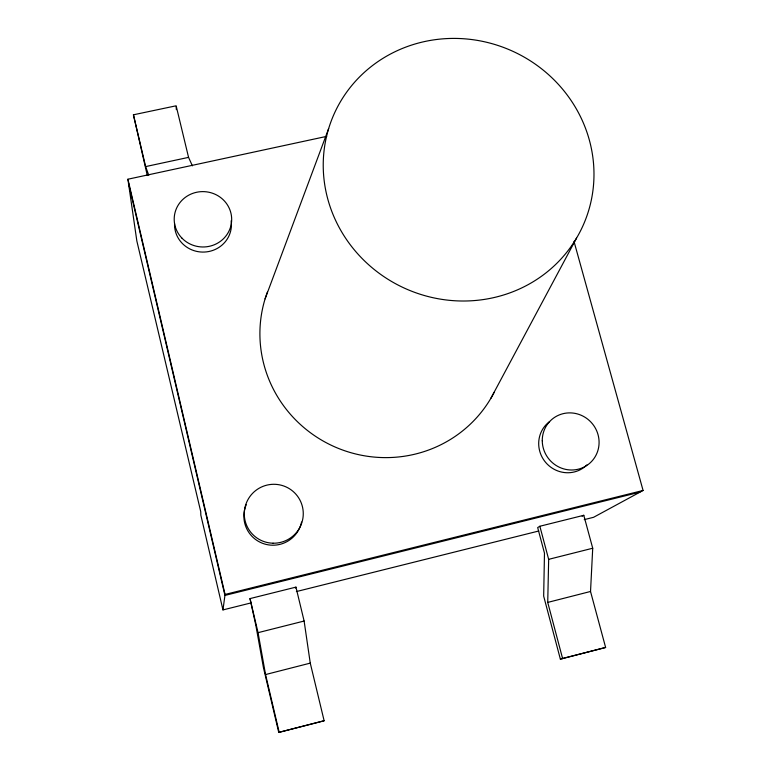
<?xml version="1.0" encoding="UTF-8"?>
<svg xmlns="http://www.w3.org/2000/svg" width="771" height="771" viewBox="0 0 771 771"><rect width="100%" height="100%" fill="white"/><g stroke="black" fill="none" stroke-linecap="round" stroke-linejoin="round"><path stroke-width="1.16" d="M562.637 658.665L547.728 602.411L548.663 559.341L539.854 526.256L583.792 515.298L592.716 548.229L590.528 591.473L605.62 647.467L560.353 659.099L543.671 596.118L544.48 553.173L537.676 527.576L539.854 526.256M250.932 602.932L222.964 609.919L225.065 594.451L127.919 179.219L326.711 136.361M250.006 598.595L255.943 625.811L263.441 667.599L278.745 732.411L324.128 720.76L310.26 663.127L304.121 621.04L295.948 587.126L250.006 598.595L258.054 632.663L265.552 674.558L279.218 732.45M265.099 298.859L328.648 128.603M490.799 398.453L576.563 238.066A136.4 130.241 24.3 0 0 457.155 38.444A136.4 130.241 24.3 0 0 342.102 232.63A136.4 130.241 24.3 0 0 576.563 238.066M295.36 588.061L295.948 587.126M582.153 516.213L583.792 515.298M574 241.41L643.081 490.462L593.564 517.302L584.235 519.635M278.745 732.411L324.128 720.76M560.353 659.099L605.62 647.467M265.552 674.558L310.26 663.127M547.728 602.411L590.528 591.473M258.054 632.663L304.121 621.04M548.663 559.341L592.716 548.229M296.382 591.569L538.784 530.997M225.065 594.451L643.081 490.462M639.997 492.129L224.939 595.414L128.478 183.055M188.558 157.371L176.145 105.791L133.422 114.802L145.642 166.594L188.558 157.371L192.393 165.832M145.642 166.594L148.764 175.248M147.309 175.528L133.422 114.802M222.964 609.919L200.836 515.124L200.739 511.665L136.833 240.918L127.919 179.219M176.193 106.745L176.337 109.617M494.192 392.294A124.189 121.317 24.3 0 1 334.672 446.823A124.189 121.317 24.3 0 1 267.344 292.199M301.577 522.044A29.221 29.105 -38.8 0 1 264.231 543.892A29.221 29.105 -38.8 0 1 246.219 504.735M586.876 464.923A28.652 27.727 49.8 0 1 545.791 462.571A28.652 27.727 49.8 0 1 549.607 421.573M231.127 220.843A28.44 27.409 2.6 0 1 204.488 252.05A28.44 27.409 2.6 0 1 174.554 223.561M273.059 543.208A29.529 29.423 -36.9 0 0 299.659 499.541A29.529 29.423 -36.9 0 0 248.59 498.509A29.529 29.423 -36.9 0 0 273.059 543.208M542.264 440.781A28.961 28.007 49.6 0 0 585.122 466.503A28.961 28.007 49.6 0 0 584.64 417.044A28.961 28.007 49.6 0 0 542.264 440.781M181.995 238.191A28.749 27.689 2.8 0 0 230.462 227.368A28.749 27.689 2.8 0 0 196.345 192.326A28.749 27.689 2.8 0 0 181.995 238.191"/></g></svg>
